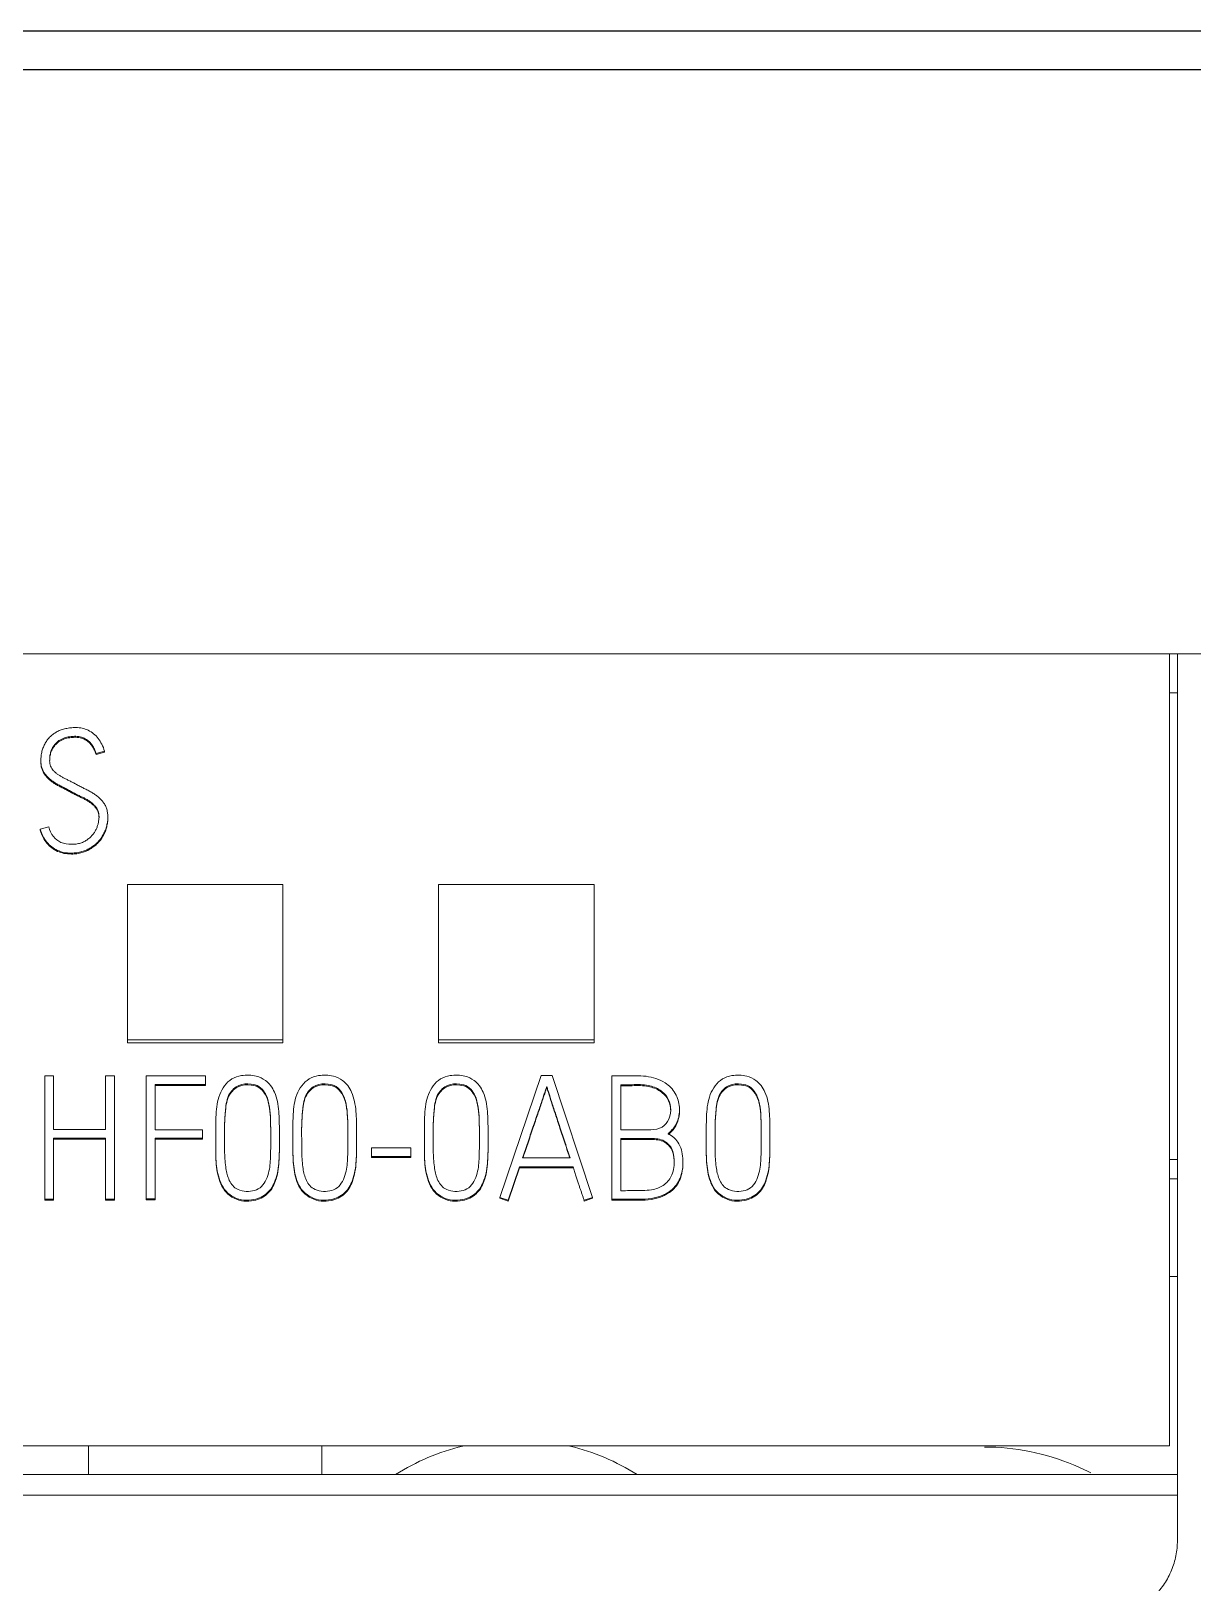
# Model space of a CAD drawing. Header units: millimetres. Extents: x 1359 to 3577, y 1336 to 3557.
# Drawn here: x 2920.93 to 2935.87, y 3318.13 to 3338.08 of the extents above; entities that cross this region are included whole.
import ezdxf

# ---------------------------------------------------------------- set-up
doc = ezdxf.new("R2010")
doc.units = ezdxf.units.MM
doc.set_wipeout_variables(frame=1)
doc.layers.add('000-PI-Oprema', color=30, linetype='Continuous', lineweight=5)

msp = doc.modelspace()

# ---------------------------------------------------------------- linework, layer by layer
for p, q in [((2956.571, 3338.083), (2756.571, 3338.083)), ((2956.571, 3337.583), (2756.571, 3337.583)), ((2956.571, 3326.022), (2756.571, 3326.022)), ((2956.571, 3320.858), (2756.571, 3320.858))]:
    msp.add_line(p, q)

# ---------------------------------------------------------------- next in the draw order: wipeouts: each hides what was drawn before it
msp.add_wipeout([(2905.871, 3330.076), (2940.571, 3330.076), (2940.571, 3183.076), (2905.771, 3183.088)])

# ---------------------------------------------------------------- next in the draw order: linework, layer by layer
at = {"layer": '000-PI-Oprema', "color": 0, "linetype": 'ByBlock', "lineweight": 0}
for p, q in [((2935.571, 3330.076), (2910.771, 3330.076)), ((2935.571, 3330.076), (2935.671, 3330.076)), ((2935.571, 3319.893), (2935.571, 3330.076)), ((2940.571, 3330.076), (2935.671, 3330.076)), ((2935.671, 3329.576), (2935.571, 3329.576)), ((2921.768, 3328.794), (2921.877, 3328.825)), ((2921.768, 3328.782), (2921.877, 3328.812)), ((2921.768, 3328.794), (2921.768, 3328.782)), ((2921.877, 3328.825), (2921.877, 3328.812)), ((2921.058, 3328.705), (2921.058, 3328.692)), ((2921.16, 3327.852), (2921.051, 3327.821)), ((2921.051, 3327.821), (2921.051, 3327.809)), ((2921.919, 3327.967), (2921.919, 3327.98)), ((2922.171, 3327.112), (2922.171, 3325.113)), ((2924.171, 3327.112), (2922.171, 3327.112)), ((2924.171, 3325.113), (2924.171, 3327.112)), ((2926.171, 3327.112), (2926.171, 3325.113)), ((2928.171, 3327.112), (2926.171, 3327.112)), ((2928.171, 3325.113), (2928.171, 3327.112)), ((2922.171, 3325.113), (2922.171, 3325.075)), ((2922.171, 3325.113), (2924.171, 3325.113)), ((2922.171, 3325.075), (2924.171, 3325.075)), ((2924.171, 3325.113), (2924.171, 3325.075)), ((2926.171, 3325.113), (2928.171, 3325.113)), ((2926.171, 3325.113), (2926.171, 3325.075)), ((2926.171, 3325.075), (2928.171, 3325.075)), ((2928.171, 3325.113), (2928.171, 3325.075)), ((2921.109, 3324.65), (2921.109, 3323.067)), ((2921.22, 3324.65), (2921.109, 3324.65)), ((2921.22, 3323.963), (2921.22, 3324.65)), ((2922.003, 3324.65), (2921.89, 3324.65)), ((2921.89, 3324.65), (2921.89, 3323.963)), ((2922.003, 3323.067), (2922.003, 3324.65)), ((2923.175, 3324.652), (2922.414, 3324.652)), ((2922.414, 3324.652), (2922.414, 3323.07)), ((2923.175, 3324.54), (2923.175, 3324.652)), ((2927.491, 3324.654), (2926.961, 3323.089)), ((2927.633, 3324.654), (2927.491, 3324.654)), ((2928.15, 3323.089), (2927.633, 3324.654)), ((2928.401, 3323.065), (2928.401, 3324.65)), ((2922.527, 3323.959), (2922.527, 3324.54)), ((2922.527, 3324.54), (2923.175, 3324.54)), ((2922.527, 3324.527), (2923.175, 3324.527)), ((2923.175, 3324.54), (2923.175, 3324.527)), ((2927.562, 3324.513), (2927.562, 3324.501)), ((2928.514, 3324.538), (2928.514, 3323.957)), ((2929.269, 3324.202), (2929.269, 3324.222)), ((2921.89, 3323.963), (2921.22, 3323.963)), ((2921.22, 3323.067), (2921.22, 3323.851)), ((2921.22, 3323.851), (2921.89, 3323.851)), ((2921.22, 3323.838), (2921.89, 3323.838)), ((2921.89, 3323.851), (2921.89, 3323.067)), ((2923.135, 3323.959), (2922.527, 3323.959)), ((2922.527, 3323.07), (2922.527, 3323.849)), ((2922.527, 3323.849), (2923.135, 3323.849)), ((2922.527, 3323.836), (2923.135, 3323.836)), ((2923.135, 3323.849), (2923.135, 3323.959)), ((2923.135, 3323.849), (2923.135, 3323.836)), ((2923.306, 3323.916), (2923.306, 3323.903)), ((2924.125, 3323.872), (2924.125, 3323.885)), ((2924.298, 3323.916), (2924.298, 3323.903)), ((2925.117, 3323.872), (2925.117, 3323.885)), ((2925.989, 3323.916), (2925.989, 3323.903)), ((2926.808, 3323.872), (2926.808, 3323.885)), ((2928.514, 3323.847), (2928.514, 3323.175)), ((2929.612, 3323.916), (2929.612, 3323.903)), ((2930.432, 3323.872), (2930.432, 3323.885)), ((2925.814, 3323.728), (2925.308, 3323.728)), ((2925.308, 3323.728), (2925.308, 3323.615)), ((2925.308, 3323.615), (2925.308, 3323.603)), ((2925.308, 3323.615), (2925.814, 3323.615)), ((2925.308, 3323.603), (2925.814, 3323.603)), ((2925.814, 3323.615), (2925.814, 3323.728)), ((2925.814, 3323.615), (2925.814, 3323.603)), ((2927.067, 3323.054), (2927.214, 3323.483)), ((2927.067, 3323.041), (2927.214, 3323.471)), ((2927.214, 3323.483), (2927.9, 3323.483)), ((2927.214, 3323.483), (2927.214, 3323.471)), ((2927.214, 3323.471), (2927.9, 3323.471)), ((2927.862, 3323.596), (2927.252, 3323.596)), ((2927.9, 3323.483), (2927.9, 3323.471)), ((2929.314, 3323.53), (2929.314, 3323.542)), ((2935.571, 3323.576), (2935.671, 3323.576)), ((2935.571, 3323.326), (2935.671, 3323.326)), ((2921.109, 3323.067), (2921.109, 3323.055)), ((2921.109, 3323.067), (2921.22, 3323.067)), ((2921.109, 3323.055), (2921.22, 3323.055)), ((2921.22, 3323.067), (2921.22, 3323.055)), ((2921.89, 3323.067), (2921.89, 3323.055)), ((2921.89, 3323.067), (2922.003, 3323.067)), ((2921.89, 3323.055), (2922.003, 3323.055)), ((2922.003, 3323.067), (2922.003, 3323.055)), ((2922.414, 3323.07), (2922.527, 3323.07)), ((2922.414, 3323.07), (2922.414, 3323.057)), ((2922.414, 3323.057), (2922.527, 3323.057)), ((2922.527, 3323.07), (2922.527, 3323.057)), ((2926.961, 3323.089), (2927.067, 3323.054)), ((2926.961, 3323.089), (2926.961, 3323.077)), ((2926.961, 3323.077), (2927.067, 3323.041)), ((2927.067, 3323.054), (2927.067, 3323.041)), ((2928.039, 3323.049), (2928.042, 3323.041)), ((2928.042, 3323.054), (2928.15, 3323.089)), ((2928.042, 3323.041), (2928.15, 3323.077)), ((2928.042, 3323.054), (2928.042, 3323.041)), ((2928.15, 3323.089), (2928.15, 3323.077)), ((2928.401, 3323.065), (2928.401, 3323.052)), ((2935.571, 3322.071), (2935.671, 3322.071)), ((2935.571, 3319.893), (2910.771, 3319.893)), ((2921.671, 3319.893), (2921.671, 3319.525)), ((2924.671, 3319.893), (2924.671, 3319.525)), ((2935.671, 3319.525), (2910.671, 3319.525)), ((2935.671, 3319.262), (2910.671, 3319.262))]:
    msp.add_line(p, q, dxfattribs=at)
for start, end in [(103.753, 122.3801), (57.6199, 76.247)]:
    msp.add_arc((2927.171, 3317.076), 2.9, start, end, dxfattribs=at)
for points, knots in [([(2935.671, 3319.262), (2935.671, 3321.783), (2935.671, 3325.388), (2935.671, 3328.992), (2935.671, 3330.076)], [0, 0, 0, 0, 0.698854, 1, 1, 1, 1]), ([(2921.051, 3327.821), (2921.061, 3327.79), (2921.083, 3327.731), (2921.133, 3327.653), (2921.195, 3327.591), (2921.271, 3327.547), (2921.357, 3327.52), (2921.442, 3327.514), (2921.52, 3327.518), (2921.586, 3327.532), (2921.647, 3327.555), (2921.703, 3327.585), (2921.752, 3327.62), (2921.796, 3327.661), (2921.833, 3327.706), (2921.864, 3327.756), (2921.888, 3327.81), (2921.906, 3327.866), (2921.917, 3327.923), (2921.92, 3327.98), (2921.917, 3328.037), (2921.904, 3328.09), (2921.883, 3328.137), (2921.854, 3328.177), (2921.822, 3328.214), (2921.784, 3328.247), (2921.742, 3328.277), (2921.697, 3328.304), (2921.649, 3328.329), (2921.6, 3328.353), (2921.551, 3328.379), (2921.504, 3328.404), (2921.459, 3328.427), (2921.417, 3328.449), (2921.376, 3328.469), (2921.338, 3328.489), (2921.302, 3328.51), (2921.27, 3328.53), (2921.242, 3328.553), (2921.217, 3328.577), (2921.197, 3328.603), (2921.182, 3328.633), (2921.173, 3328.666), (2921.17, 3328.712), (2921.174, 3328.765), (2921.185, 3328.822), (2921.207, 3328.87), (2921.234, 3328.909), (2921.265, 3328.941), (2921.299, 3328.967), (2921.335, 3328.986), (2921.372, 3329), (2921.41, 3329.008), (2921.446, 3329.013), (2921.477, 3329.016), (2921.51, 3329.017), (2921.545, 3329.015), (2921.581, 3329.008), (2921.614, 3328.994), (2921.643, 3328.978), (2921.668, 3328.959), (2921.691, 3328.937), (2921.71, 3328.914), (2921.727, 3328.889), (2921.74, 3328.864), (2921.752, 3328.84), (2921.761, 3328.817), (2921.766, 3328.802), (2921.768, 3328.794)], [0, 0, 0, 0, 0.030216, 0.057834, 0.084112, 0.110126, 0.13699, 0.166062, 0.187444, 0.207786, 0.227532, 0.246694, 0.265147, 0.28321, 0.301078, 0.318906, 0.33698, 0.354995, 0.372624, 0.390132, 0.408102, 0.424528, 0.439934, 0.454952, 0.469937, 0.485134, 0.500714, 0.516729, 0.533253, 0.550073, 0.566929, 0.583824, 0.598837, 0.613277, 0.627146, 0.64033, 0.652736, 0.664395, 0.675364, 0.685785, 0.695827, 0.705789, 0.716159, 0.727332, 0.74751, 0.765141, 0.780786, 0.795151, 0.808601, 0.821478, 0.833928, 0.845962, 0.857807, 0.868933, 0.878649, 0.88698, 0.899043, 0.910208, 0.920757, 0.930874, 0.940594, 0.950061, 0.959303, 0.96829, 0.9771, 0.985473, 0.993098, 1, 1, 1, 1]), ([(2921.877, 3328.825), (2921.868, 3328.856), (2921.845, 3328.914), (2921.798, 3328.99), (2921.739, 3329.051), (2921.669, 3329.097), (2921.59, 3329.124), (2921.513, 3329.131), (2921.441, 3329.127), (2921.379, 3329.117), (2921.321, 3329.101), (2921.268, 3329.078), (2921.221, 3329.049), (2921.179, 3329.014), (2921.143, 3328.974), (2921.113, 3328.928), (2921.089, 3328.878), (2921.071, 3328.823), (2921.06, 3328.764), (2921.057, 3328.705), (2921.06, 3328.65), (2921.071, 3328.603), (2921.091, 3328.561), (2921.117, 3328.524), (2921.147, 3328.49), (2921.182, 3328.459), (2921.221, 3328.431), (2921.263, 3328.404), (2921.308, 3328.38), (2921.355, 3328.357), (2921.402, 3328.332), (2921.448, 3328.306), (2921.493, 3328.282), (2921.538, 3328.259), (2921.581, 3328.239), (2921.623, 3328.219), (2921.661, 3328.197), (2921.696, 3328.174), (2921.727, 3328.15), (2921.754, 3328.123), (2921.777, 3328.094), (2921.794, 3328.06), (2921.804, 3328.022), (2921.807, 3327.983), (2921.804, 3327.944), (2921.798, 3327.906), (2921.788, 3327.867), (2921.773, 3327.827), (2921.752, 3327.789), (2921.727, 3327.752), (2921.695, 3327.719), (2921.658, 3327.689), (2921.616, 3327.662), (2921.567, 3327.642), (2921.511, 3327.63), (2921.426, 3327.625), (2921.316, 3327.64), (2921.209, 3327.725), (2921.169, 3327.807), (2921.16, 3327.852)], [0, 0, 0, 0, 0.029502, 0.056552, 0.082213, 0.107035, 0.131706, 0.157625, 0.177725, 0.196768, 0.215008, 0.232485, 0.249262, 0.265692, 0.282067, 0.298646, 0.315747, 0.333416, 0.35172, 0.370963, 0.387214, 0.402039, 0.415923, 0.429557, 0.443355, 0.457518, 0.472137, 0.48722, 0.502837, 0.518847, 0.535063, 0.551489, 0.567151, 0.582304, 0.596956, 0.611001, 0.624363, 0.637091, 0.649186, 0.660727, 0.671894, 0.683121, 0.695107, 0.708316, 0.719066, 0.730707, 0.743348, 0.756492, 0.769735, 0.783289, 0.797204, 0.811603, 0.826753, 0.842746, 0.859925, 0.878764, 0.920226, 0.957605, 1, 1, 1, 1]), ([(2921.171, 3328.697), (2921.171, 3328.716), (2921.174, 3328.755), (2921.185, 3328.81), (2921.207, 3328.857), (2921.234, 3328.896), (2921.265, 3328.929), (2921.299, 3328.954), (2921.335, 3328.973), (2921.372, 3328.988), (2921.41, 3328.996), (2921.446, 3329), (2921.477, 3329.003), (2921.51, 3329.004), (2921.545, 3329.002), (2921.581, 3328.995), (2921.614, 3328.982), (2921.643, 3328.965), (2921.668, 3328.946), (2921.691, 3328.924), (2921.71, 3328.901), (2921.727, 3328.877), (2921.74, 3328.852), (2921.752, 3328.827), (2921.761, 3328.804), (2921.766, 3328.789), (2921.768, 3328.782)], [0, 0, 0, 0, 0.065823, 0.131059, 0.188942, 0.242091, 0.291852, 0.339495, 0.385558, 0.430084, 0.473906, 0.515072, 0.551021, 0.581842, 0.626473, 0.667782, 0.706813, 0.744244, 0.780205, 0.815232, 0.849428, 0.882676, 0.915274, 0.946254, 0.974465, 1, 1, 1, 1]), ([(2921.058, 3328.698), (2921.058, 3328.695), (2921.058, 3328.675), (2921.06, 3328.638), (2921.071, 3328.59), (2921.091, 3328.548), (2921.117, 3328.511), (2921.147, 3328.477), (2921.182, 3328.446), (2921.221, 3328.418), (2921.263, 3328.391), (2921.308, 3328.367), (2921.355, 3328.344), (2921.402, 3328.319), (2921.448, 3328.293), (2921.493, 3328.269), (2921.538, 3328.247), (2921.581, 3328.226), (2921.623, 3328.206), (2921.661, 3328.184), (2921.696, 3328.162), (2921.727, 3328.137), (2921.754, 3328.11), (2921.777, 3328.081), (2921.794, 3328.048), (2921.804, 3328.01), (2921.806, 3327.983), (2921.806, 3327.969)], [0, 0, 0, 0, 0.008262, 0.056111, 0.099761, 0.14064, 0.180782, 0.221408, 0.263107, 0.306149, 0.350557, 0.396538, 0.443676, 0.491422, 0.539784, 0.585899, 0.630514, 0.673652, 0.715005, 0.754346, 0.79182, 0.827432, 0.861414, 0.894293, 0.927346, 0.962637, 1, 1, 1, 1]), ([(2921.051, 3327.809), (2921.061, 3327.777), (2921.083, 3327.718), (2921.133, 3327.64), (2921.195, 3327.578), (2921.271, 3327.534), (2921.357, 3327.508), (2921.442, 3327.501), (2921.52, 3327.506), (2921.586, 3327.519), (2921.647, 3327.542), (2921.703, 3327.572), (2921.752, 3327.607), (2921.796, 3327.648), (2921.833, 3327.694), (2921.864, 3327.744), (2921.888, 3327.797), (2921.906, 3327.853), (2921.917, 3327.91), (2921.919, 3327.949), (2921.919, 3327.968), (2921.919, 3327.969)], [0, 0, 0, 0, 0.077352, 0.148056, 0.215328, 0.281923, 0.350695, 0.425118, 0.479856, 0.531932, 0.582482, 0.631538, 0.678776, 0.725017, 0.770759, 0.816399, 0.862669, 0.908787, 0.953917, 0.998739, 1, 1, 1, 1]), ([(2923.636, 3324.654), (2923.593, 3324.647), (2923.469, 3324.606), (2923.335, 3324.414), (2923.303, 3324.116), (2923.307, 3323.82), (2923.306, 3323.565), (2923.336, 3323.355), (2923.396, 3323.19), (2923.578, 3323.055), (2923.78, 3323.037), (2923.984, 3323.132), (2924.094, 3323.325), (2924.125, 3323.559), (2924.125, 3323.813), (2924.126, 3324.068), (2924.114, 3324.28), (2924.061, 3324.466), (2923.97, 3324.591), (2923.81, 3324.664), (2923.699, 3324.666), (2923.636, 3324.654)], [0, 0, 0, 0, 0.03125, 0.09375, 0.15625, 0.25, 0.3125, 0.34375, 0.40625, 0.4375, 0.5, 0.546875, 0.59375, 0.65625, 0.71875, 0.78125, 0.84375, 0.875, 0.921875, 0.953125, 1, 1, 1, 1]), ([(2924.628, 3324.654), (2924.585, 3324.647), (2924.461, 3324.606), (2924.327, 3324.414), (2924.295, 3324.116), (2924.299, 3323.82), (2924.298, 3323.565), (2924.328, 3323.355), (2924.388, 3323.19), (2924.57, 3323.055), (2924.772, 3323.037), (2924.976, 3323.132), (2925.086, 3323.325), (2925.117, 3323.559), (2925.117, 3323.813), (2925.118, 3324.068), (2925.106, 3324.28), (2925.053, 3324.466), (2924.962, 3324.591), (2924.802, 3324.664), (2924.691, 3324.666), (2924.628, 3324.654)], [0, 0, 0, 0, 0.03125, 0.09375, 0.15625, 0.25, 0.3125, 0.34375, 0.40625, 0.4375, 0.5, 0.546875, 0.59375, 0.65625, 0.71875, 0.78125, 0.84375, 0.875, 0.921875, 0.953125, 1, 1, 1, 1]), ([(2926.319, 3324.654), (2926.276, 3324.647), (2926.152, 3324.606), (2926.018, 3324.414), (2925.986, 3324.116), (2925.99, 3323.82), (2925.989, 3323.565), (2926.019, 3323.355), (2926.079, 3323.19), (2926.261, 3323.055), (2926.463, 3323.037), (2926.667, 3323.132), (2926.777, 3323.325), (2926.808, 3323.559), (2926.808, 3323.813), (2926.809, 3324.068), (2926.797, 3324.28), (2926.744, 3324.466), (2926.653, 3324.591), (2926.493, 3324.664), (2926.382, 3324.666), (2926.319, 3324.654)], [0, 0, 0, 0, 0.03125, 0.09375, 0.15625, 0.25, 0.3125, 0.34375, 0.40625, 0.4375, 0.5, 0.546875, 0.59375, 0.65625, 0.71875, 0.78125, 0.84375, 0.875, 0.921875, 0.953125, 1, 1, 1, 1]), ([(2928.401, 3324.65), (2928.46, 3324.65), (2928.606, 3324.648), (2928.839, 3324.661), (2929.074, 3324.589), (2929.229, 3324.434), (2929.279, 3324.254), (2929.261, 3324.091), (2929.198, 3323.977), (2929.147, 3323.929), (2929.122, 3323.91)], [0, 0, 0, 0, 0.121799, 0.300471, 0.478612, 0.608153, 0.736749, 0.853072, 0.938599, 1, 1, 1, 1]), ([(2929.942, 3324.654), (2929.9, 3324.647), (2929.776, 3324.606), (2929.642, 3324.414), (2929.61, 3324.116), (2929.614, 3323.82), (2929.613, 3323.565), (2929.643, 3323.355), (2929.703, 3323.19), (2929.884, 3323.055), (2930.087, 3323.037), (2930.29, 3323.132), (2930.401, 3323.325), (2930.432, 3323.559), (2930.431, 3323.813), (2930.432, 3324.068), (2930.421, 3324.28), (2930.368, 3324.466), (2930.276, 3324.591), (2930.117, 3324.664), (2930.006, 3324.666), (2929.942, 3324.654)], [0, 0, 0, 0, 0.03125, 0.09375, 0.15625, 0.25, 0.3125, 0.34375, 0.40625, 0.4375, 0.5, 0.546875, 0.59375, 0.65625, 0.71875, 0.78125, 0.84375, 0.875, 0.921875, 0.953125, 1, 1, 1, 1]), ([(2923.862, 3324.514), (2923.832, 3324.532), (2923.743, 3324.555), (2923.597, 3324.547), (2923.455, 3324.413), (2923.43, 3324.214), (2923.417, 3324.008), (2923.42, 3323.83), (2923.42, 3323.655), (2923.429, 3323.497), (2923.462, 3323.324), (2923.546, 3323.199), (2923.706, 3323.154), (2923.897, 3323.181), (2923.999, 3323.402), (2924.014, 3323.639), (2924.014, 3323.887), (2924.012, 3324.115), (2923.997, 3324.29), (2923.953, 3324.426), (2923.892, 3324.495), (2923.862, 3324.514)], [0, 0, 0, 0, 0.03125, 0.078125, 0.125, 0.1875, 0.25, 0.3125, 0.34375, 0.40625, 0.453125, 0.5, 0.53125, 0.59375, 0.65625, 0.71875, 0.8125, 0.875, 0.921875, 0.96875, 1, 1, 1, 1]), ([(2923.862, 3324.501), (2923.832, 3324.519), (2923.743, 3324.542), (2923.597, 3324.534), (2923.455, 3324.4), (2923.43, 3324.201), (2923.419, 3324.038), (2923.419, 3323.941), (2923.419, 3323.914)], [0, 0, 0, 0, 0.114194, 0.285486, 0.456777, 0.685166, 0.913555, 1, 1, 1, 1]), ([(2924.014, 3323.827), (2924.014, 3323.854), (2924.014, 3323.952), (2924.012, 3324.102), (2923.997, 3324.278), (2923.953, 3324.413), (2923.892, 3324.482), (2923.862, 3324.501)], [0, 0, 0, 0, 0.115044, 0.410029, 0.631268, 0.852507, 1, 1, 1, 1]), ([(2924.854, 3324.514), (2924.824, 3324.532), (2924.735, 3324.555), (2924.589, 3324.547), (2924.447, 3324.413), (2924.422, 3324.214), (2924.409, 3324.008), (2924.412, 3323.83), (2924.412, 3323.655), (2924.42, 3323.497), (2924.454, 3323.324), (2924.538, 3323.199), (2924.698, 3323.154), (2924.889, 3323.181), (2924.991, 3323.402), (2925.006, 3323.639), (2925.006, 3323.887), (2925.004, 3324.115), (2924.989, 3324.29), (2924.945, 3324.426), (2924.884, 3324.495), (2924.854, 3324.514)], [0, 0, 0, 0, 0.03125, 0.078125, 0.125, 0.1875, 0.25, 0.3125, 0.34375, 0.40625, 0.453125, 0.5, 0.53125, 0.59375, 0.65625, 0.71875, 0.8125, 0.875, 0.921875, 0.96875, 1, 1, 1, 1]), ([(2924.854, 3324.501), (2924.824, 3324.519), (2924.735, 3324.542), (2924.589, 3324.534), (2924.447, 3324.4), (2924.422, 3324.201), (2924.411, 3324.038), (2924.411, 3323.941), (2924.411, 3323.914)], [0, 0, 0, 0, 0.114194, 0.285486, 0.456777, 0.685166, 0.913555, 1, 1, 1, 1]), ([(2925.006, 3323.827), (2925.006, 3323.854), (2925.006, 3323.952), (2925.004, 3324.102), (2924.989, 3324.278), (2924.945, 3324.413), (2924.884, 3324.482), (2924.854, 3324.501)], [0, 0, 0, 0, 0.115044, 0.410029, 0.631268, 0.852507, 1, 1, 1, 1]), ([(2926.545, 3324.514), (2926.515, 3324.532), (2926.426, 3324.555), (2926.28, 3324.547), (2926.138, 3324.413), (2926.113, 3324.214), (2926.1, 3324.008), (2926.103, 3323.83), (2926.103, 3323.655), (2926.111, 3323.497), (2926.145, 3323.324), (2926.229, 3323.199), (2926.389, 3323.154), (2926.58, 3323.181), (2926.682, 3323.402), (2926.697, 3323.639), (2926.697, 3323.887), (2926.695, 3324.115), (2926.68, 3324.29), (2926.636, 3324.426), (2926.575, 3324.495), (2926.545, 3324.514)], [0, 0, 0, 0, 0.03125, 0.078125, 0.125, 0.1875, 0.25, 0.3125, 0.34375, 0.40625, 0.453125, 0.5, 0.53125, 0.59375, 0.65625, 0.71875, 0.8125, 0.875, 0.921875, 0.96875, 1, 1, 1, 1]), ([(2926.545, 3324.501), (2926.515, 3324.519), (2926.426, 3324.542), (2926.28, 3324.534), (2926.138, 3324.4), (2926.113, 3324.201), (2926.102, 3324.038), (2926.102, 3323.941), (2926.102, 3323.914)], [0, 0, 0, 0, 0.114194, 0.285486, 0.456777, 0.685166, 0.913555, 1, 1, 1, 1]), ([(2926.697, 3323.827), (2926.697, 3323.854), (2926.697, 3323.952), (2926.695, 3324.102), (2926.68, 3324.278), (2926.636, 3324.413), (2926.575, 3324.482), (2926.545, 3324.501)], [0, 0, 0, 0, 0.115044, 0.410029, 0.631268, 0.852507, 1, 1, 1, 1]), ([(2927.252, 3323.596), (2927.263, 3323.628), (2927.285, 3323.693), (2927.318, 3323.792), (2927.351, 3323.891), (2927.384, 3323.988), (2927.416, 3324.081), (2927.446, 3324.169), (2927.474, 3324.25), (2927.499, 3324.325), (2927.521, 3324.39), (2927.539, 3324.443), (2927.552, 3324.483), (2927.56, 3324.505), (2927.562, 3324.513)], [0, 0, 0, 0, 0.106118, 0.213594, 0.322428, 0.429305, 0.530911, 0.627246, 0.716632, 0.797389, 0.869519, 0.929228, 0.972722, 1, 1, 1, 1]), ([(2927.256, 3323.596), (2927.265, 3323.624), (2927.286, 3323.685), (2927.318, 3323.779), (2927.351, 3323.878), (2927.384, 3323.975), (2927.416, 3324.069), (2927.446, 3324.156), (2927.474, 3324.238), (2927.499, 3324.312), (2927.521, 3324.377), (2927.539, 3324.431), (2927.552, 3324.471), (2927.56, 3324.492), (2927.562, 3324.501)], [0, 0, 0, 0, 0.09357, 0.202554, 0.312916, 0.421294, 0.524326, 0.622014, 0.712654, 0.794544, 0.867687, 0.928234, 0.972339, 1, 1, 1, 1]), ([(2927.562, 3324.513), (2927.565, 3324.505), (2927.572, 3324.483), (2927.585, 3324.443), (2927.602, 3324.39), (2927.623, 3324.325), (2927.647, 3324.25), (2927.674, 3324.169), (2927.703, 3324.081), (2927.733, 3323.988), (2927.766, 3323.891), (2927.798, 3323.792), (2927.83, 3323.693), (2927.851, 3323.628), (2927.862, 3323.596)], [0, 0, 0, 0, 0.027336, 0.070868, 0.130595, 0.202708, 0.283396, 0.372662, 0.4689, 0.570509, 0.677489, 0.786433, 0.893936, 1, 1, 1, 1]), ([(2927.562, 3324.501), (2927.565, 3324.492), (2927.572, 3324.471), (2927.585, 3324.431), (2927.602, 3324.377), (2927.623, 3324.312), (2927.647, 3324.238), (2927.674, 3324.156), (2927.703, 3324.069), (2927.733, 3323.975), (2927.766, 3323.878), (2927.798, 3323.779), (2927.829, 3323.685), (2927.849, 3323.624), (2927.858, 3323.596)], [0, 0, 0, 0, 0.02772, 0.071862, 0.132428, 0.205553, 0.287375, 0.377893, 0.475483, 0.578518, 0.686999, 0.797473, 0.906485, 1, 1, 1, 1]), ([(2928.514, 3323.957), (2928.563, 3323.957), (2928.648, 3323.956), (2928.778, 3323.958), (2928.907, 3323.952), (2929.051, 3323.975), (2929.15, 3324.098), (2929.165, 3324.242), (2929.122, 3324.384), (2929.006, 3324.49), (2928.833, 3324.545), (2928.665, 3324.536), (2928.555, 3324.538), (2928.514, 3324.538)], [0, 0, 0, 0, 0.089881, 0.159215, 0.241238, 0.333496, 0.41712, 0.515535, 0.593949, 0.688978, 0.794399, 0.924872, 1, 1, 1, 1]), ([(2929.157, 3324.201), (2929.156, 3324.213), (2929.153, 3324.268), (2929.122, 3324.372), (2929.006, 3324.477), (2928.833, 3324.532), (2928.665, 3324.523), (2928.555, 3324.525), (2928.514, 3324.525)], [0, 0, 0, 0, 0.046506, 0.200835, 0.387866, 0.595348, 0.852137, 1, 1, 1, 1]), ([(2930.169, 3324.514), (2930.139, 3324.532), (2930.05, 3324.555), (2929.904, 3324.547), (2929.762, 3324.413), (2929.737, 3324.214), (2929.724, 3324.008), (2929.727, 3323.83), (2929.726, 3323.655), (2929.735, 3323.497), (2929.769, 3323.324), (2929.853, 3323.199), (2930.013, 3323.154), (2930.204, 3323.181), (2930.305, 3323.402), (2930.321, 3323.639), (2930.321, 3323.887), (2930.319, 3324.115), (2930.304, 3324.29), (2930.26, 3324.426), (2930.199, 3324.495), (2930.169, 3324.514)], [0, 0, 0, 0, 0.03125, 0.078125, 0.125, 0.1875, 0.25, 0.3125, 0.34375, 0.40625, 0.453125, 0.5, 0.53125, 0.59375, 0.65625, 0.71875, 0.8125, 0.875, 0.921875, 0.96875, 1, 1, 1, 1]), ([(2930.169, 3324.501), (2930.139, 3324.519), (2930.05, 3324.542), (2929.904, 3324.534), (2929.762, 3324.4), (2929.737, 3324.201), (2929.726, 3324.038), (2929.726, 3323.941), (2929.726, 3323.914)], [0, 0, 0, 0, 0.114194, 0.285486, 0.456777, 0.685166, 0.913555, 1, 1, 1, 1]), ([(2930.321, 3323.827), (2930.321, 3323.854), (2930.32, 3323.952), (2930.319, 3324.102), (2930.304, 3324.278), (2930.26, 3324.413), (2930.199, 3324.482), (2930.169, 3324.501)], [0, 0, 0, 0, 0.115044, 0.410029, 0.631268, 0.852507, 1, 1, 1, 1]), ([(2929.269, 3324.204), (2929.269, 3324.158), (2929.256, 3324.07), (2929.198, 3323.964), (2929.147, 3323.916), (2929.122, 3323.898)], [0, 0, 0, 0, 0.39415, 0.746816, 1, 1, 1, 1]), ([(2923.306, 3323.903), (2923.306, 3323.857), (2923.307, 3323.726), (2923.306, 3323.552), (2923.336, 3323.342), (2923.396, 3323.177), (2923.578, 3323.043), (2923.78, 3323.024), (2923.984, 3323.119), (2924.094, 3323.312), (2924.125, 3323.546), (2924.125, 3323.74), (2924.125, 3323.848), (2924.125, 3323.872)], [0, 0, 0, 0, 0.065476, 0.18556, 0.245602, 0.365686, 0.425728, 0.545812, 0.635875, 0.725938, 0.846022, 0.966106, 1, 1, 1, 1]), ([(2924.298, 3323.903), (2924.298, 3323.857), (2924.299, 3323.726), (2924.298, 3323.552), (2924.328, 3323.342), (2924.388, 3323.177), (2924.57, 3323.043), (2924.772, 3323.024), (2924.976, 3323.119), (2925.086, 3323.312), (2925.117, 3323.546), (2925.117, 3323.74), (2925.117, 3323.848), (2925.117, 3323.872)], [0, 0, 0, 0, 0.065476, 0.18556, 0.245602, 0.365686, 0.425728, 0.545812, 0.635875, 0.725938, 0.846022, 0.966106, 1, 1, 1, 1]), ([(2925.989, 3323.903), (2925.989, 3323.857), (2925.99, 3323.726), (2925.989, 3323.552), (2926.019, 3323.342), (2926.079, 3323.177), (2926.261, 3323.043), (2926.463, 3323.024), (2926.667, 3323.119), (2926.777, 3323.312), (2926.808, 3323.546), (2926.808, 3323.74), (2926.808, 3323.848), (2926.808, 3323.872)], [0, 0, 0, 0, 0.065476, 0.18556, 0.245602, 0.365686, 0.425728, 0.545812, 0.635875, 0.725938, 0.846022, 0.966106, 1, 1, 1, 1]), ([(2929.122, 3323.91), (2929.176, 3323.88), (2929.274, 3323.799), (2929.322, 3323.601), (2929.308, 3323.404), (2929.229, 3323.217), (2929.069, 3323.113), (2928.904, 3323.07), (2928.744, 3323.064), (2928.575, 3323.066), (2928.459, 3323.065), (2928.401, 3323.065)], [0, 0, 0, 0, 0.103943, 0.238103, 0.352261, 0.47238, 0.599265, 0.688206, 0.785795, 0.892897, 1, 1, 1, 1]), ([(2928.514, 3323.175), (2928.554, 3323.175), (2928.657, 3323.176), (2928.798, 3323.174), (2928.95, 3323.189), (2929.085, 3323.244), (2929.194, 3323.386), (2929.206, 3323.556), (2929.185, 3323.717), (2929.071, 3323.838), (2928.894, 3323.849), (2928.709, 3323.846), (2928.579, 3323.847), (2928.514, 3323.847)], [0, 0, 0, 0, 0.066156, 0.175169, 0.23737, 0.32413, 0.412445, 0.52466, 0.605148, 0.683631, 0.78156, 0.89078, 1, 1, 1, 1]), ([(2929.2, 3323.526), (2929.2, 3323.538), (2929.199, 3323.598), (2929.185, 3323.705), (2929.071, 3323.825), (2928.894, 3323.837), (2928.709, 3323.833), (2928.579, 3323.834), (2928.514, 3323.834)], [0, 0, 0, 0, 0.039686, 0.202294, 0.36085, 0.558693, 0.779347, 1, 1, 1, 1]), ([(2929.612, 3323.903), (2929.612, 3323.857), (2929.613, 3323.726), (2929.613, 3323.552), (2929.643, 3323.342), (2929.703, 3323.177), (2929.884, 3323.043), (2930.087, 3323.024), (2930.29, 3323.119), (2930.401, 3323.312), (2930.432, 3323.546), (2930.432, 3323.74), (2930.432, 3323.848), (2930.432, 3323.872)], [0, 0, 0, 0, 0.065476, 0.18556, 0.245602, 0.365686, 0.425728, 0.545812, 0.635875, 0.725938, 0.846022, 0.966106, 1, 1, 1, 1]), ([(2927.9, 3323.483), (2927.906, 3323.463), (2927.918, 3323.424), (2927.936, 3323.368), (2927.954, 3323.315), (2927.97, 3323.266), (2927.985, 3323.221), (2928, 3323.178), (2928.015, 3323.136), (2928.029, 3323.094), (2928.038, 3323.067), (2928.042, 3323.054)], [0, 0, 0, 0, 0.138948, 0.27018, 0.393699, 0.508312, 0.612826, 0.707241, 0.810993, 0.908573, 1, 1, 1, 1]), ([(2929.314, 3323.531), (2929.314, 3323.485), (2929.302, 3323.376), (2929.229, 3323.204), (2929.069, 3323.101), (2928.904, 3323.057), (2928.744, 3323.051), (2928.575, 3323.053), (2928.459, 3323.052), (2928.401, 3323.052)], [0, 0, 0, 0, 0.115677, 0.279669, 0.452899, 0.574324, 0.707557, 0.853779, 1, 1, 1, 1]), ([(2934.559, 3319.547), (2934.487, 3319.584), (2934.055, 3319.783), (2933.582, 3319.88), (2933.189, 3319.88), (2933.189, 3319.88), (2933.189, 3319.88)], [0, 0, 0, 0, 0.171752, 1, 1, 1, 1, 1, 1]), ([(2935.671, 3318.676), (2935.671, 3318.869), (2935.671, 3319.065), (2935.671, 3319.26), (2935.671, 3319.262)], [0, 0, 0, 0, 0.989298, 1, 1, 1, 1]), ([(2935.671, 3318.676), (2935.671, 3318.611), (2935.665, 3318.546), (2935.646, 3318.451), (2935.638, 3318.42), (2935.619, 3318.357), (2935.608, 3318.326), (2935.571, 3318.236), (2935.54, 3318.178), (2935.487, 3318.097), (2935.468, 3318.07), (2935.426, 3318.019), (2935.404, 3317.995), (2935.336, 3317.926), (2935.286, 3317.884), (2935.204, 3317.83), (2935.176, 3317.813), (2935.118, 3317.782), (2935.059, 3317.754), (2934.998, 3317.731), (2934.951, 3317.717), (2934.935, 3317.712), (2934.903, 3317.704), (2934.887, 3317.7), (2934.807, 3317.684), (2934.741, 3317.677), (2934.675, 3317.676)], [0, 0, 0, 0, 0.125, 0.125, 0.1875, 0.1875, 0.25, 0.25, 0.375, 0.375, 0.4375, 0.4375, 0.5, 0.5, 0.625, 0.625, 0.6875, 0.6875, 0.75, 0.8125, 0.8125, 0.84375, 0.84375, 0.875, 0.875, 1, 1, 1, 1])]:
    msp.add_open_spline(points, degree=3, knots=knots, dxfattribs=at)

doc.saveas('drawing.dxf')
